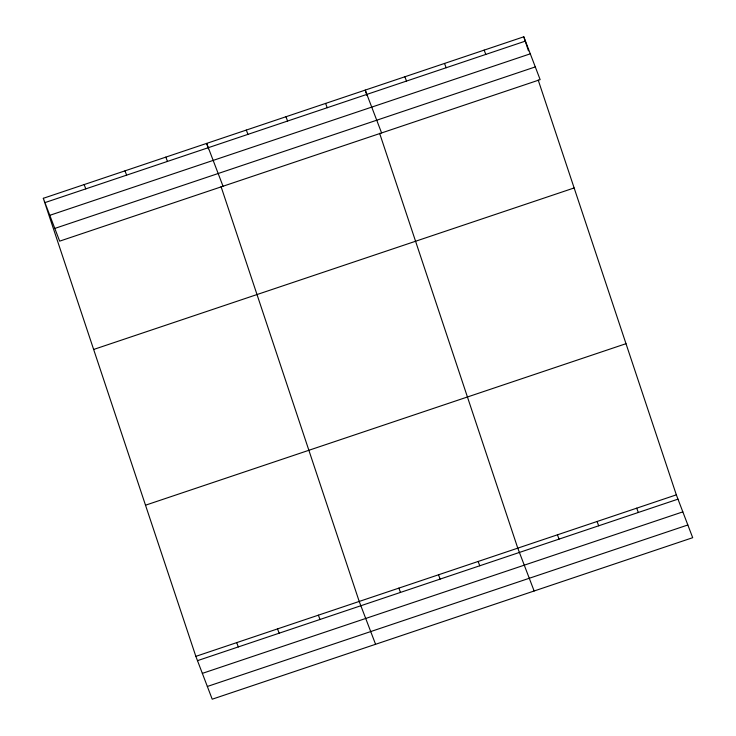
<?xml version="1.0" encoding="UTF-8"?>
<svg xmlns="http://www.w3.org/2000/svg" width="736" height="736" viewBox="0 0 736 736"><rect width="100%" height="100%" fill="white"/><g stroke="black" fill="none" stroke-linecap="round" stroke-linejoin="round"><path stroke-width="1.1" d="M43.304 198.306L523.793 36.8L540.15 79.644L59.662 241.15L43.304 198.306L195.85 656.356L212.207 699.2L692.696 537.694L676.338 494.85L538.182 79.985M44.942 202.602L525.44 41.096M49.8 215.317L530.297 53.82M54.804 228.427L535.293 66.921M93.638 349.462L574.135 187.956M145.507 505.2L625.996 343.694M195.85 656.356L676.338 494.85M197.487 660.652L677.976 499.146M202.345 673.376L682.833 511.87M207.35 686.476L687.838 524.98M484.15 50.122L485.797 54.418M636.695 508.18L638.333 512.477M444.516 63.452L446.154 67.74M597.052 521.502L598.699 525.798M404.874 76.774L406.511 81.07M557.419 534.824L559.056 539.12M381.588 132.94L365.231 90.096L367.034 95.496M534.134 590.99L517.776 548.154L379.61 133.28M325.588 103.417L327.235 107.714M478.133 561.476L479.771 565.772M285.954 116.748L287.592 121.035M438.49 574.798L440.137 579.094M246.312 130.07L247.949 134.366M398.857 588.119L400.494 592.416M223.026 186.236L206.669 143.391L208.472 148.792M375.572 644.285L359.214 601.45L221.048 186.576M165.83 157.118L167.468 161.414M318.366 615.176L320.013 619.473M124.982 170.844L126.629 175.14M277.527 628.903L279.165 633.199M84.143 184.57L85.781 188.867M236.688 642.629L238.326 646.926M523.793 36.8L528.466 50.839"/></g></svg>
